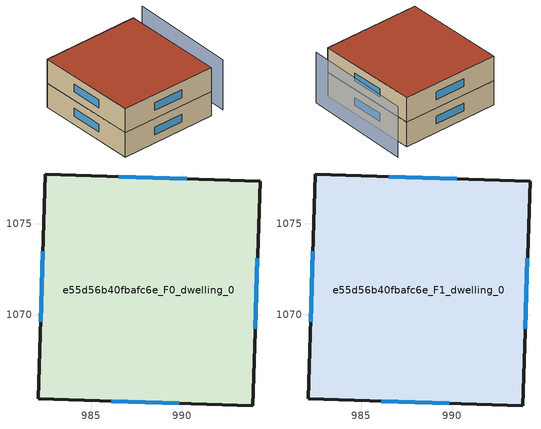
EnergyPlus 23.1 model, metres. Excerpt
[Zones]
e55d56b40fbafc6e_F0_dwelling_0
 floor ground (EU_floor_Construction): 994.26,1077.31 993.86,1065.02 982.09,1065.4 982.5,1077.7 z0
 wall outside (EU_wall_Construction): 994.26,1077.31 982.5,1077.7 982.09,1065.4 993.86,1065.02 994.26,1077.31 z0:3
 window (EU_Window_Construction): 990.24,1077.45 986.52,1077.57 / 994,1069.23 994.13,1073.1 / 986.12,1065.27 989.83,1065.15 / 982.36,1073.49 982.23,1069.61 z1.03:1.97
e55d56b40fbafc6e_F1_dwelling_0
 floor to e55d56b40fbafc6e_F0_dwelling_0 (EU_floor_Construction): 994.26,1077.31 993.86,1065.02 982.09,1065.4 982.5,1077.7 z3
 wall outside (EU_wall_Construction): 994.26,1077.31 982.5,1077.7 982.09,1065.4 993.86,1065.02 994.26,1077.31 z3:6
 window (EU_Window_Construction): 990.24,1077.45 986.52,1077.57 / 994,1069.23 994.13,1073.1 / 986.12,1065.27 989.83,1065.15 / 982.36,1073.49 982.23,1069.61 z4.03:4.97
 roof outside (EU_roof_Construction): 993.86,1065.02 994.26,1077.31 982.5,1077.7 982.09,1065.4 z6
shading: 995.51,1065.07 996.26,1078.1 z0:6.2
[Building]
EU S2 Campaign: North Axis=0; Terrain=City; Solar Distribution=FullExterior
[Site:Location]
Cape.Town.Intl.AP: Latitude=-33.965; Longitude=18.602; Time Zone=2; Elevation=46
[SizingPeriod:WeatherFileDays]
AnnualSizingPeriod: Begin Month=1; Begin Day of Month=1; End Month=12; End Day of Month=31; Day of Week for Start Day=Monday; Use Weather File Daylight Saving Period=No; Use Weather File Rain and Snow Indicators=No
[MATERIAL]
EU_InternalMass_Material: Roughness=MediumRough; Thickness=0.1; Conductivity=1; Density=1800; Specific Heat=900; Thermal Absorptance=0.9; Solar Absorptance=0.7; Visible Absorptance=0.7
[MATERIAL:NOMASS] Roughness=MediumRough; Thermal Absorptance=0.9; Solar Absorptance=0.7; Visible Absorptance=0.7
Name | Thermal Resistance
EU_wall_NoMass | 0.493876
EU_roof_NoMass | 0.449382
EU_floor_NoMass | 1.25
[WINDOWMATERIAL:SIMPLEGLAZINGSYSTEM]
EU_Window_SimpleGlazing: UFactor=4.4; Solar Heat Gain Coefficient=0.85; Visible Transmittance=0.85
[CONSTRUCTION]
EU_wall_Construction: EU_wall_NoMass
EU_roof_Construction: EU_roof_NoMass
EU_floor_Construction: EU_floor_NoMass
EU_Window_Construction: EU_Window_SimpleGlazing
EU_InternalMass_Construction: EU_InternalMass_Material
[ZONE] Type=1; Multiplier=1; Ceiling Height=autocalculate; Floor Area=autocalculate; Part of Total Floor Area=Yes
Name | Volume
e55d56b40fbafc6e_F0_dwelling_0 | 434.579
e55d56b40fbafc6e_F1_dwelling_0 | 434.58
[INTERNALMASS] Construction=EU_InternalMass_Construction; Surface Area=144.86
Name | Zone or ZoneList
e55d56b40fbafc6e_F0_dwelling_0_EU_InternalMass | e55d56b40fbafc6e_F0_dwelling_0
e55d56b40fbafc6e_F1_dwelling_0_EU_InternalMass | e55d56b40fbafc6e_F1_dwelling_0
[OTHEREQUIPMENT] Fuel Type=Electricity; Design Level Calculation Method=Watts/Area; Power per Zone Floor Area=1; Fraction Latent=0; Fraction Radiant=0; Fraction Lost=0; Carbon Dioxide Generation Rate=0; EndUse Subcategory=EU_Step8_InternalGains
Name | Zone or ZoneList or Space or SpaceList | Schedule
EU_Step8_InternalGain_e55d56b40fbafc6e_F0_dwelling_0_f000 | e55d56b40fbafc6e_F0_dwelling_0 | EU_Step8_GainSchedule_e55d56b40fbafc6e_F0_dwelling_0_f000
EU_Step8_InternalGain_e55d56b40fbafc6e_F1_dwelling_0_f000 | e55d56b40fbafc6e_F1_dwelling_0 | EU_Step8_GainSchedule_e55d56b40fbafc6e_F1_dwelling_0_f000
[ZONEVENTILATION:DESIGNFLOWRATE] Schedule=EU_AlwaysOn; Design Flow Rate Calculation Method=AirChanges/Hour; Air Changes per Hour=0.64; Ventilation Type=Natural; Fan Pressure Rise=0; Fan Total Efficiency=1; Constant Term Coefficient=1; Temperature Term Coefficient=0; Velocity Term Coefficient=0; Velocity Squared Term Coefficient=0; Minimum Indoor Temperature=-100; Maximum Indoor Temperature=100; Delta Temperature=-100; Minimum Outdoor Temperature=-100; Maximum Outdoor Temperature=100; Maximum Wind Speed=40
Name | Zone or ZoneList or Space or SpaceList
EU_ConstantAir_e55d56b40fbafc6e_F0_dwelling_0 | e55d56b40fbafc6e_F0_dwelling_0
EU_ConstantAir_e55d56b40fbafc6e_F1_dwelling_0 | e55d56b40fbafc6e_F1_dwelling_0
[HVACTEMPLATE:THERMOSTAT] Constant Heating Setpoint=20; Constant Cooling Setpoint=50
EU_HeatOnly_e55d56b40fbafc6e_F0_dwelling_0; EU_HeatOnly_e55d56b40fbafc6e_F1_dwelling_0
[HVACTEMPLATE:ZONE:IDEALLOADSAIRSYSTEM] System Availability Schedule=EU_AlwaysOn; Maximum Heating Supply Air Temperature=50; Minimum Cooling Supply Air Temperature=13; Maximum Heating Supply Air Humidity Ratio=0.0156; Minimum Cooling Supply Air Humidity Ratio=0.0077; Heating Limit=NoLimit; Cooling Limit=NoLimit; Heating Availability Schedule=EU_AlwaysOn; Cooling Availability Schedule=EU_CoolingOff; Dehumidification Control Type=ConstantSensibleHeatRatio; Cooling Sensible Heat Ratio=0.7; Dehumidification Setpoint=60; Humidification Control Type=None; Humidification Setpoint=30; Outdoor Air Method=None; Outdoor Air Flow Rate per Person=0.00944; Outdoor Air Flow Rate per Zone Floor Area=0; Outdoor Air Flow Rate per Zone=0; Demand Controlled Ventilation Type=None; Outdoor Air Economizer Type=NoEconomizer; Heat Recovery Type=None; Sensible Heat Recovery Effectiveness=0.7; Latent Heat Recovery Effectiveness=0.65
Name | Template Thermostat
e55d56b40fbafc6e_F0_dwelling_0 | EU_HeatOnly_e55d56b40fbafc6e_F0_dwelling_0
e55d56b40fbafc6e_F1_dwelling_0 | EU_HeatOnly_e55d56b40fbafc6e_F1_dwelling_0
[SIZING:ZONE] Zone Cooling Design Supply Air Temperature Input Method=SupplyAirTemperature; Zone Cooling Design Supply Air Temperature=13; Zone Heating Design Supply Air Temperature Input Method=SupplyAirTemperature; Zone Heating Design Supply Air Temperature=50; Zone Cooling Design Supply Air Humidity Ratio=0.008; Zone Heating Design Supply Air Humidity Ratio=0.008; Cooling Design Air Flow Method=DesignDay; Cooling Design Air Flow Rate=0; Cooling Minimum Air Flow per Zone Floor Area=0.000762; Cooling Minimum Air Flow=0; Cooling Minimum Air Flow Fraction=0.2; Heating Design Air Flow Method=DesignDay; Heating Design Air Flow Rate=0; Heating Maximum Air Flow per Zone Floor Area=0.002032; Heating Maximum Air Flow=0.141576; Heating Maximum Air Flow Fraction=0.3; Account for Dedicated Outdoor Air System=No; Dedicated Outdoor Air System Control Strategy=NeutralSupplyAir; Dedicated Outdoor Air Low Setpoint Temperature for Design=autosize; Dedicated Outdoor Air High Setpoint Temperature for Design=autosize; Zone Load Sizing Method=Sensible Load Only No Latent Load; Zone Latent Cooling Design Supply Air Humidity Ratio Input Method=HumidityRatioDifference; Zone Cooling Design Supply Air Humidity Ratio Difference=0.005; Zone Latent Heating Design Supply Air Humidity Ratio Input Method=HumidityRatioDifference; Zone Humidification Design Supply Air Humidity Ratio Difference=0.005
e55d56b40fbafc6e_F0_dwelling_0; e55d56b40fbafc6e_F1_dwelling_0
[SCHEDULE:CONSTANT]
Name | Hourly Value
EU_AlwaysOn | 1
EU_CoolingOff | 0
[SCHEDULE:FILE] Column Number=1; Rows to Skip at Top=0; Number of Hours of Data=8760; Column Separator=Comma; Interpolate to Timestep=No; Minutes per Item=60; Adjust Schedule for Daylight Savings=Yes
Name | File
EU_Step8_GainSchedule_e55d56b40fbafc6e_F0_dwelling_0_f000 | ../../schedules/e55d56b40fbafc6e/e55d56b40fbafc6e_F0_dwelling_0_f000_gain.csv
EU_Step8_GainSchedule_e55d56b40fbafc6e_F1_dwelling_0_f000 | ../../schedules/e55d56b40fbafc6e/e55d56b40fbafc6e_F1_dwelling_0_f000_gain.csv
